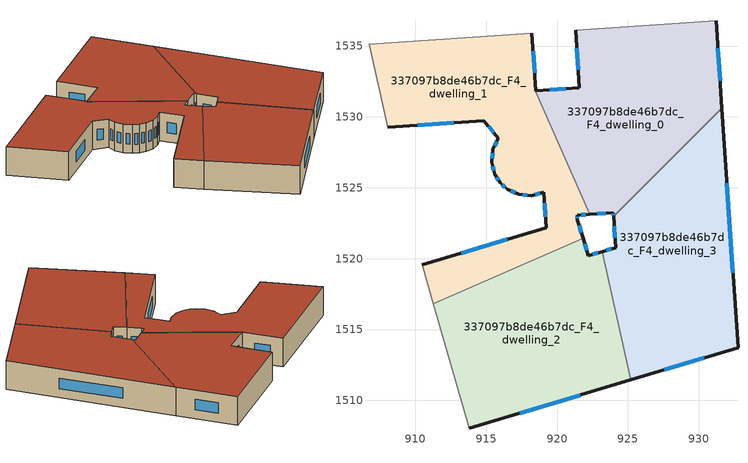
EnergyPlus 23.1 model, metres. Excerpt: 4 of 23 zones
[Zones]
337097b8de46b7dc_F4_dwelling_0
 floor to 337097b8de46b7dc_F3_dwelling_0 (EU_floor_Construction): 931.21,1536.79 931.63,1530.62 923.98,1522.99 923.96,1523.24 922.31,1523.13 918.46,1531.84 918.5,1531.85 921.58,1532.05 921.31,1536.12 z12
 wall outside (EU_wall_Construction): 931.63,1530.62 931.21,1536.79 / 922.31,1523.13 923.96,1523.24 923.98,1522.99 / 921.31,1536.12 921.58,1532.05 918.51,1531.85 z12:15
 wall to 337097b8de46b7dc_F4_dwelling_3 (EU_wall_Construction): 923.98,1522.99 931.63,1530.62 z12:15
 wall adiabatic (EU_wall_Construction): 931.21,1536.79 921.31,1536.12 z12:15
 wall to 337097b8de46b7dc_F4_dwelling_1 (EU_wall_Construction): 918.5,1531.85 918.46,1531.84 922.31,1523.13 z12:15
 window (EU_Window_Construction): 931.5,1532.55 931.34,1534.86 / 923.97,1523.16 923.97,1523.07 / 922.83,1523.17 923.44,1523.21 / 920.62,1531.99 919.47,1531.91 / 921.39,1534.85 921.49,1533.33 z12.94:14.06
 roof outside (EU_roof_Construction): 931.63,1530.62 931.21,1536.79 921.31,1536.12 921.58,1532.05 918.51,1531.85 918.46,1531.84 922.31,1523.13 923.96,1523.24 923.98,1522.99 z15
337097b8de46b7dc_F4_dwelling_1
 floor to 337097b8de46b7dc_F3_dwelling_1 (EU_floor_Construction): 918.22,1535.91 918.5,1531.85 918.46,1531.84 922.31,1523.13 921.41,1523.07 921.43,1522.76 921.83,1521.43 911.27,1516.81 910.48,1519.57 919.23,1522.19 919.06,1524.69 918.19,1524.45 917.29,1524.53 916.47,1524.9 915.97,1525.36 915.61,1525.94 915.39,1526.8 915.47,1527.71 915.86,1528.51 914.84,1529.74 908.05,1529.29 906.73,1535.14 z12
 wall outside (EU_wall_Construction): 908.05,1529.29 914.84,1529.74 915.86,1528.51 915.47,1527.71 915.39,1526.8 915.61,1525.94 915.97,1525.36 916.47,1524.9 917.29,1524.53 918.19,1524.45 919.06,1524.69 919.23,1522.19 910.48,1519.57 / 918.5,1531.85 918.22,1535.91 / 921.83,1521.43 921.43,1522.76 921.41,1523.07 922.31,1523.13 z12:15
 wall adiabatic (EU_wall_Construction): 918.22,1535.91 906.73,1535.14 908.05,1529.29 / 910.48,1519.57 911.27,1516.81 z12:15
 wall to 337097b8de46b7dc_F4_dwelling_2 (EU_wall_Construction): 911.27,1516.81 921.83,1521.43 z12:15
 window (EU_Window_Construction): 917.57,1524.5 917.91,1524.48 / 916.73,1524.79 917.03,1524.64 / 916.13,1525.22 916.32,1525.05 / 915.73,1525.76 915.86,1525.54 / 915.46,1526.53 915.54,1526.21 / 915.45,1527.42 915.42,1527.09 / 915.74,1528.26 915.6,1527.96 / 915.16,1529.36 915.54,1528.9 / 910.18,1529.43 912.71,1529.6 / 918.41,1533.12 918.31,1534.64 / 921.69,1523.09 922.03,1523.11 / 921.42,1522.86 921.42,1522.97 / 921.7,1521.84 921.56,1522.34 / 916.49,1521.37 913.22,1520.39 / 919.11,1523.91 919.18,1522.97 / 918.46,1524.53 918.79,1524.61 z12.94:14.06
 roof outside (EU_roof_Construction): 921.83,1521.43 921.43,1522.76 921.41,1523.07 922.31,1523.13 918.46,1531.84 918.5,1531.85 918.22,1535.91 906.73,1535.14 908.05,1529.29 914.84,1529.74 915.86,1528.51 915.47,1527.71 915.39,1526.8 915.61,1525.94 915.97,1525.36 916.47,1524.9 917.29,1524.53 918.19,1524.45 919.06,1524.69 919.23,1522.19 910.48,1519.57 911.27,1516.81 z15
337097b8de46b7dc_F4_dwelling_2
 floor to 337097b8de46b7dc_F3_dwelling_2 (EU_floor_Construction): 923.17,1520.5 925.18,1511.44 913.81,1508.03 911.27,1516.81 921.83,1521.43 922.19,1520.21 z12
 wall outside (EU_wall_Construction): 923.17,1520.5 922.19,1520.21 921.83,1521.43 / 913.81,1508.03 925.18,1511.44 z12:15
 wall to 337097b8de46b7dc_F4_dwelling_3 (EU_wall_Construction): 925.18,1511.44 923.17,1520.5 z12:15
 wall adiabatic (EU_wall_Construction): 911.27,1516.81 913.81,1508.03 z12:15
 window (EU_Window_Construction): 922.08,1520.59 921.94,1521.05 / 922.86,1520.41 922.5,1520.3 / 917.38,1509.1 921.62,1510.37 z12.94:14.06
 roof outside (EU_roof_Construction): 925.18,1511.44 923.17,1520.5 922.19,1520.21 921.83,1521.43 911.27,1516.81 913.81,1508.03 z15
337097b8de46b7dc_F4_dwelling_3
 floor to 337097b8de46b7dc_F3_dwelling_3 (EU_floor_Construction): 931.63,1530.62 932.76,1513.72 925.18,1511.44 923.17,1520.5 924.12,1520.79 923.98,1522.99 z12
 wall outside (EU_wall_Construction): 923.98,1522.99 924.12,1520.79 923.17,1520.5 / 925.18,1511.44 932.76,1513.72 931.63,1530.62 z12:15
 window (EU_Window_Construction): 923.82,1520.7 923.47,1520.59 / 924.02,1522.3 924.08,1521.48 / 932.41,1519.01 931.98,1525.32 / 927.56,1512.15 930.39,1513 z12.94:14.06
 roof outside (EU_roof_Construction): 932.76,1513.72 931.63,1530.62 923.98,1522.99 924.12,1520.79 923.17,1520.5 925.18,1511.44 z15
[Building]
EU S2 Campaign: North Axis=0; Terrain=City; Solar Distribution=FullExterior
[Site:Location]
Vienna: Latitude=48; Longitude=16.5; Time Zone=1; Elevation=183
[SizingPeriod:WeatherFileDays]
AnnualSizingPeriod: Begin Month=1; Begin Day of Month=1; End Month=12; End Day of Month=31; Day of Week for Start Day=Monday; Use Weather File Daylight Saving Period=No; Use Weather File Rain and Snow Indicators=No
[MATERIAL]
EU_InternalMass_Material: Roughness=MediumRough; Thickness=0.1; Conductivity=1; Density=1800; Specific Heat=900; Thermal Absorptance=0.9; Solar Absorptance=0.7; Visible Absorptance=0.7
[MATERIAL:NOMASS] Roughness=MediumRough; Thermal Absorptance=0.9; Solar Absorptance=0.7; Visible Absorptance=0.7
Name | Thermal Resistance
EU_wall_NoMass | 0.914258
EU_roof_NoMass | 0.954009
EU_floor_NoMass | 1.09711
[WINDOWMATERIAL:SIMPLEGLAZINGSYSTEM]
EU_Window_SimpleGlazing: UFactor=2.09642; Solar Heat Gain Coefficient=0.65; Visible Transmittance=0.65
[CONSTRUCTION]
EU_wall_Construction: EU_wall_NoMass
EU_roof_Construction: EU_roof_NoMass
EU_floor_Construction: EU_floor_NoMass
EU_Window_Construction: EU_Window_SimpleGlazing
EU_InternalMass_Construction: EU_InternalMass_Material
[ZONE] Type=1; Multiplier=1; Ceiling Height=autocalculate; Floor Area=autocalculate; Part of Total Floor Area=Yes
Name | Volume
337097b8de46b7dc_F4_dwelling_0 | 348.091
337097b8de46b7dc_F4_dwelling_1 | 367.25
337097b8de46b7dc_F4_dwelling_2 | 357.656
337097b8de46b7dc_F4_dwelling_3 | 357.662
[INTERNALMASS] Construction=EU_InternalMass_Construction
Name | Zone or ZoneList | Surface Area
337097b8de46b7dc_F4_dwelling_0_EU_InternalMass | 337097b8de46b7dc_F4_dwelling_0 | 116.03
337097b8de46b7dc_F4_dwelling_1_EU_InternalMass | 337097b8de46b7dc_F4_dwelling_1 | 122.414
337097b8de46b7dc_F4_dwelling_2_EU_InternalMass | 337097b8de46b7dc_F4_dwelling_2 | 119.218
337097b8de46b7dc_F4_dwelling_3_EU_InternalMass | 337097b8de46b7dc_F4_dwelling_3 | 119.221
[OTHEREQUIPMENT] Fuel Type=Electricity; Design Level Calculation Method=Watts/Area; Power per Zone Floor Area=1; Fraction Latent=0; Fraction Radiant=0; Fraction Lost=0; Carbon Dioxide Generation Rate=0; EndUse Subcategory=EU_Step8_InternalGains
Name | Zone or ZoneList or Space or SpaceList | Schedule
EU_Step8_InternalGain_337097b8de46b7dc_F4_dwelling_0_f000 | 337097b8de46b7dc_F4_dwelling_0 | EU_Step8_GainSchedule_337097b8de46b7dc_F4_dwelling_0_f000
EU_Step8_InternalGain_337097b8de46b7dc_F4_dwelling_1_f000 | 337097b8de46b7dc_F4_dwelling_1 | EU_Step8_GainSchedule_337097b8de46b7dc_F4_dwelling_1_f000
EU_Step8_InternalGain_337097b8de46b7dc_F4_dwelling_2_f000 | 337097b8de46b7dc_F4_dwelling_2 | EU_Step8_GainSchedule_337097b8de46b7dc_F4_dwelling_2_f000
EU_Step8_InternalGain_337097b8de46b7dc_F4_dwelling_3_f000 | 337097b8de46b7dc_F4_dwelling_3 | EU_Step8_GainSchedule_337097b8de46b7dc_F4_dwelling_3_f000
[ZONEVENTILATION:DESIGNFLOWRATE] Schedule=EU_AlwaysOn; Design Flow Rate Calculation Method=AirChanges/Hour; Air Changes per Hour=0.546891; Ventilation Type=Natural; Fan Pressure Rise=0; Fan Total Efficiency=1; Constant Term Coefficient=1; Temperature Term Coefficient=0; Velocity Term Coefficient=0; Velocity Squared Term Coefficient=0; Minimum Indoor Temperature=-100; Maximum Indoor Temperature=100; Delta Temperature=-100; Minimum Outdoor Temperature=-100; Maximum Outdoor Temperature=100; Maximum Wind Speed=40
Name | Zone or ZoneList or Space or SpaceList
EU_ConstantAir_337097b8de46b7dc_F4_dwelling_0 | 337097b8de46b7dc_F4_dwelling_0
EU_ConstantAir_337097b8de46b7dc_F4_dwelling_1 | 337097b8de46b7dc_F4_dwelling_1
EU_ConstantAir_337097b8de46b7dc_F4_dwelling_2 | 337097b8de46b7dc_F4_dwelling_2
EU_ConstantAir_337097b8de46b7dc_F4_dwelling_3 | 337097b8de46b7dc_F4_dwelling_3
[HVACTEMPLATE:THERMOSTAT] Constant Heating Setpoint=20; Constant Cooling Setpoint=50
EU_HeatOnly_337097b8de46b7dc_F3_dwelling_3; EU_HeatOnly_337097b8de46b7dc_F4_dwelling_0; EU_HeatOnly_337097b8de46b7dc_F4_dwelling_1; EU_HeatOnly_337097b8de46b7dc_F4_dwelling_2; EU_HeatOnly_337097b8de46b7dc_F4_dwelling_3
[HVACTEMPLATE:ZONE:IDEALLOADSAIRSYSTEM] System Availability Schedule=EU_AlwaysOn; Maximum Heating Supply Air Temperature=50; Minimum Cooling Supply Air Temperature=13; Maximum Heating Supply Air Humidity Ratio=0.0156; Minimum Cooling Supply Air Humidity Ratio=0.0077; Heating Limit=NoLimit; Cooling Limit=NoLimit; Heating Availability Schedule=EU_AlwaysOn; Cooling Availability Schedule=EU_CoolingOff; Dehumidification Control Type=ConstantSensibleHeatRatio; Cooling Sensible Heat Ratio=0.7; Dehumidification Setpoint=60; Humidification Control Type=None; Humidification Setpoint=30; Outdoor Air Method=None; Outdoor Air Flow Rate per Person=0.00944; Outdoor Air Flow Rate per Zone Floor Area=0; Outdoor Air Flow Rate per Zone=0; Demand Controlled Ventilation Type=None; Outdoor Air Economizer Type=NoEconomizer; Heat Recovery Type=None; Sensible Heat Recovery Effectiveness=0.7; Latent Heat Recovery Effectiveness=0.65
Name | Template Thermostat
337097b8de46b7dc_F4_dwelling_0 | EU_HeatOnly_337097b8de46b7dc_F4_dwelling_0
337097b8de46b7dc_F4_dwelling_1 | EU_HeatOnly_337097b8de46b7dc_F4_dwelling_1
337097b8de46b7dc_F4_dwelling_2 | EU_HeatOnly_337097b8de46b7dc_F4_dwelling_2
337097b8de46b7dc_F4_dwelling_3 | EU_HeatOnly_337097b8de46b7dc_F4_dwelling_3
[SIZING:ZONE] Zone Cooling Design Supply Air Temperature Input Method=SupplyAirTemperature; Zone Cooling Design Supply Air Temperature=13; Zone Heating Design Supply Air Temperature Input Method=SupplyAirTemperature; Zone Heating Design Supply Air Temperature=50; Zone Cooling Design Supply Air Humidity Ratio=0.008; Zone Heating Design Supply Air Humidity Ratio=0.008; Cooling Design Air Flow Method=DesignDay; Cooling Design Air Flow Rate=0; Cooling Minimum Air Flow per Zone Floor Area=0.000762; Cooling Minimum Air Flow=0; Cooling Minimum Air Flow Fraction=0.2; Heating Design Air Flow Method=DesignDay; Heating Design Air Flow Rate=0; Heating Maximum Air Flow per Zone Floor Area=0.002032; Heating Maximum Air Flow=0.141576; Heating Maximum Air Flow Fraction=0.3; Account for Dedicated Outdoor Air System=No; Dedicated Outdoor Air System Control Strategy=NeutralSupplyAir; Dedicated Outdoor Air Low Setpoint Temperature for Design=autosize; Dedicated Outdoor Air High Setpoint Temperature for Design=autosize; Zone Load Sizing Method=Sensible Load Only No Latent Load; Zone Latent Cooling Design Supply Air Humidity Ratio Input Method=HumidityRatioDifference; Zone Cooling Design Supply Air Humidity Ratio Difference=0.005; Zone Latent Heating Design Supply Air Humidity Ratio Input Method=HumidityRatioDifference; Zone Humidification Design Supply Air Humidity Ratio Difference=0.005
337097b8de46b7dc_F4_dwelling_0; 337097b8de46b7dc_F4_dwelling_1; 337097b8de46b7dc_F4_dwelling_2; 337097b8de46b7dc_F4_dwelling_3
[SCHEDULE:CONSTANT]
Name | Hourly Value
EU_AlwaysOn | 1
EU_CoolingOff | 0
[SCHEDULE:FILE] Column Number=1; Rows to Skip at Top=0; Number of Hours of Data=8760; Column Separator=Comma; Interpolate to Timestep=No; Minutes per Item=60; Adjust Schedule for Daylight Savings=Yes
Name | File
EU_Step8_GainSchedule_337097b8de46b7dc_F4_dwelling_0_f000 | ../../schedules/337097b8de46b7dc/337097b8de46b7dc_F4_dwelling_0_f000_gain.csv
EU_Step8_GainSchedule_337097b8de46b7dc_F4_dwelling_1_f000 | ../../schedules/337097b8de46b7dc/337097b8de46b7dc_F4_dwelling_1_f000_gain.csv
EU_Step8_GainSchedule_337097b8de46b7dc_F4_dwelling_2_f000 | ../../schedules/337097b8de46b7dc/337097b8de46b7dc_F4_dwelling_2_f000_gain.csv
EU_Step8_GainSchedule_337097b8de46b7dc_F4_dwelling_3_f000 | ../../schedules/337097b8de46b7dc/337097b8de46b7dc_F4_dwelling_3_f000_gain.csv
